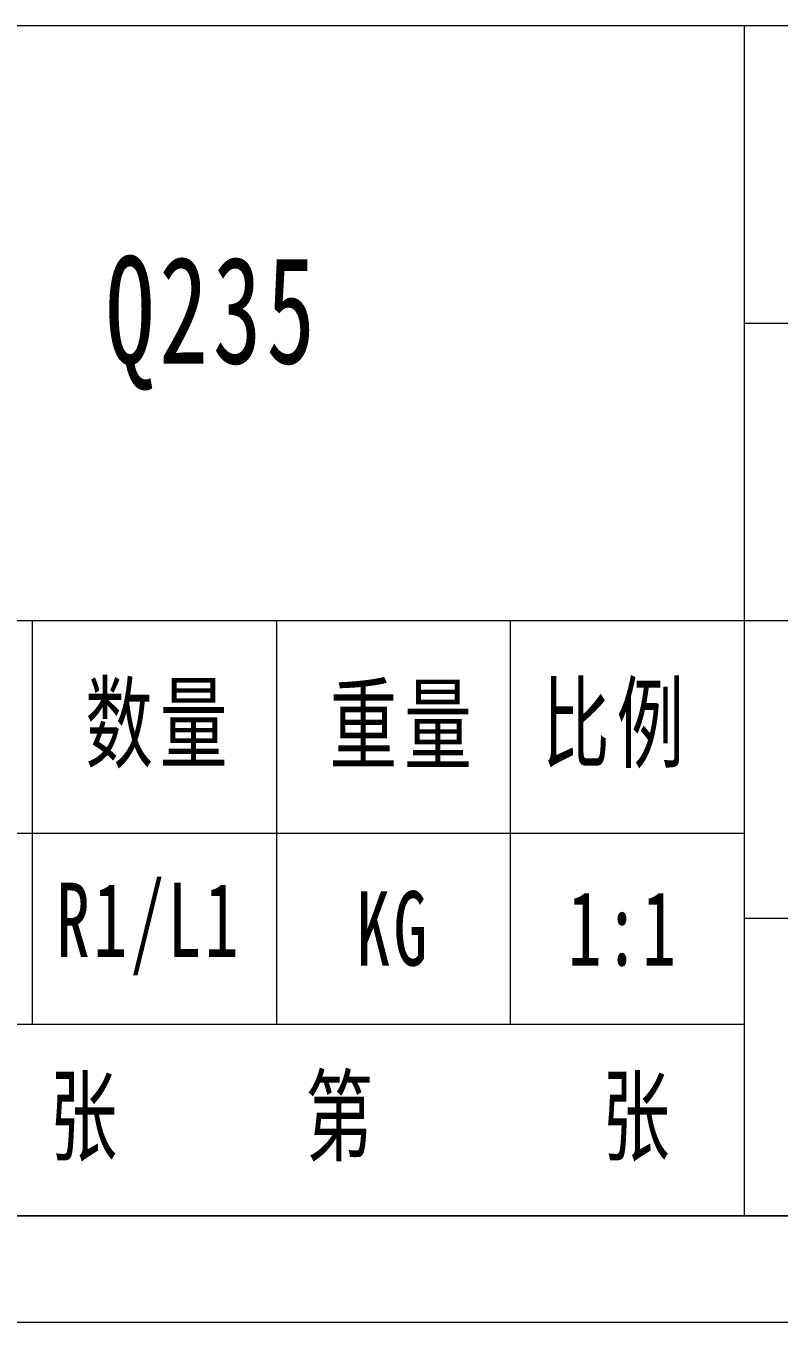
# Model space of a CAD drawing. Header units: millimetres. Extents: x -15766 to 80009, y -9701 to 15159.
# Drawn here: x -14428 to -14392.5, y 6746.4 to 6807.4 of the extents above; entities that cross this region are included whole.
import ezdxf

# ---------------------------------------------------------------- set-up
doc = ezdxf.new("R2010")
doc.units = ezdxf.units.MM
for name, color, linetype, lineweight in [('CDRAFT0', 7, 'Continuous', 18), ('title_frame', 7, 'Continuous', 18), ('尺寸线层', 3, 'Continuous', 18), ('粗实线层_1', 7, 'Continuous', 15), ('细实线层', 7, 'Continuous', 18)]:
    doc.layers.add(name, color=color, linetype=linetype, lineweight=lineweight)
doc.styles.add('标准', font='', dxfattribs={"width": 0.667})
doc.styles.get('标准').set_extended_font_data('宋体')

# ---------------------------------------------------------------- blocks, each defined once
blk = doc.blocks.new('*X1252')
at = {"layer": 'CDRAFT0'}
blk.add_line((0, 0), (420, 0), dxfattribs=at)
at = {"layer": '粗实线层_1'}
blk.add_line((25, 5), (415, 5), dxfattribs=at)

msp = doc.modelspace()

# ---------------------------------------------------------------- linework, layer by layer
at = {"layer": '粗实线层_1'}
for p, q in [((-14344.17871, 6807.35302), (-14524.17871, 6807.35302)), ((-14394.17871, 6807.35302), (-14394.17871, 6751.35302)), ((-14344.17871, 6793.35302), (-14394.17871, 6793.35302)), ((-14394.17871, 6779.35302), (-14524.17871, 6779.35302)), ((-14427.67871, 6779.35302), (-14427.67871, 6760.35302)), ((-14416.17871, 6779.35302), (-14416.17871, 6760.35302)), ((-14405.17871, 6779.35302), (-14405.17871, 6760.35302)), ((-14344.17871, 6779.35302), (-14394.17871, 6779.35302)), ((-14344.17871, 6765.35302), (-14394.17871, 6765.35302)), ((-14394.17871, 6760.35302), (-14444.17871, 6760.35302)), ((-14344.17871, 6751.35302), (-14524.17871, 6751.35302))]:
    msp.add_line(p, q, dxfattribs=at)
at = {"layer": '细实线层'}
msp.add_line((-14394.17871, 6769.35302), (-14444.17871, 6769.35302), dxfattribs=at)

# ---------------------------------------------------------------- block references
at = {"layer": 'title_frame'}
msp.add_blockref('*X1252', (-14759.17871, 6746.35302), dxfattribs=at)

# ---------------------------------------------------------------- texts
at = {"layer": '尺寸线层', "attachment_point": 5, "line_spacing_factor": 1.15057, "style": '标准'}
for s, insert, char_height, width in [('{\\T1.1;Q235}', (-14419.17871, 6793.35302), 5.0503058, 29.4580043), ('\\T1.1;数量', (-14421.67871, 6774.35302), 3.5, 22), ('\\T1.1;重量', (-14410.17871, 6774.35302), 3.5, 22), ('\\T1.1;比例', (-14400.17871, 6774.35302), 3.5, 22), ('{\\T1.1;R1/L1}', (-14422.17871, 6764.85302), 3.5, 11), ('{\\T1.1;KG}', (-14410.67871, 6764.85302), 3.5, 11), ('{\\T1.1;1:1}', (-14399.8439, 6764.85302), 3.5, 10.6696195), ('\\T1.1;张', (-14425.10737, 6755.85302), 3.5, 8), ('\\T1.1;第', (-14413.06846, 6755.85302), 3.5, 8), ('\\T1.1;张', (-14399.10737, 6755.85302), 3.5, 8)]:
    msp.add_mtext(s, dxfattribs=dict(at, insert=insert, char_height=char_height, width=width))

doc.saveas('drawing.dxf')
